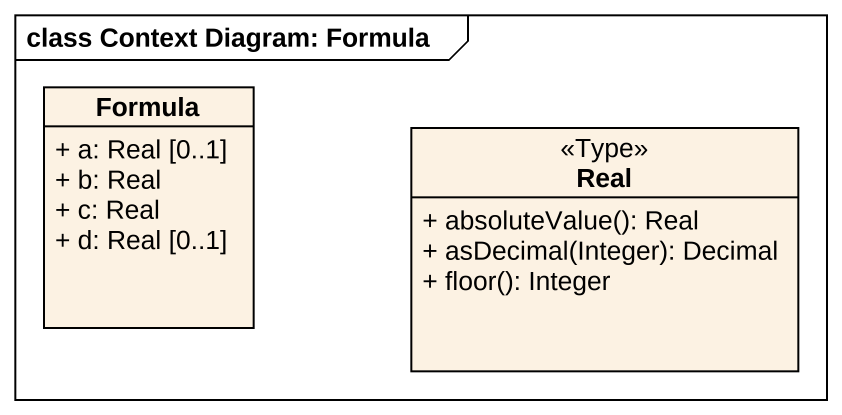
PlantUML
@startuml
mainframe class Context Diagram: Formula
hide circle
hide empty members
skinparam classAttributeIconSize 0
class Formula {
  + a: Real [0..1]
  + b: Real
  + c: Real
  + d: Real [0..1]
}
class Real <<Type>> {
  + absoluteValue(): Real
  + asDecimal(Integer): Decimal
  + floor(): Integer
}
@enduml
